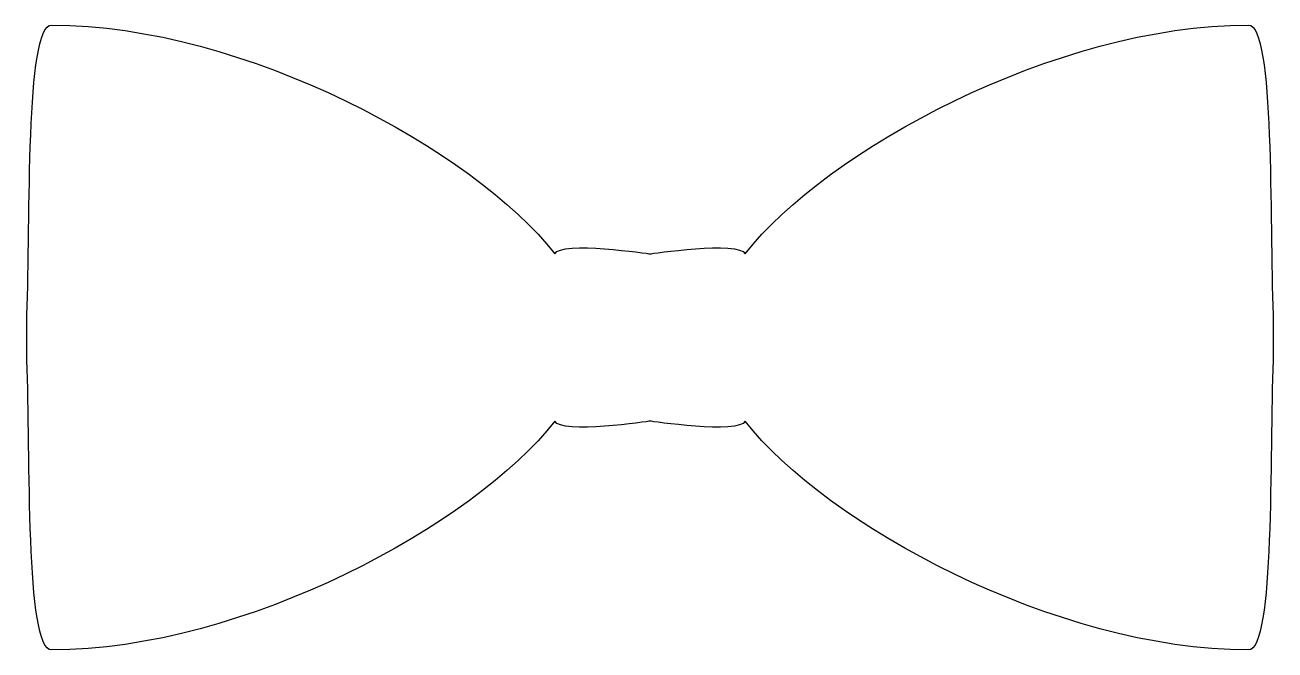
# Model space of a CAD drawing. Header units: centimetres. Extents: x -3.63 to 3.68, y -1.83 to 1.82.
import ezdxf

# ---------------------------------------------------------------- set-up
doc = ezdxf.new("R2010")
doc.units = ezdxf.units.CM
doc.header["$MEASUREMENT"] = 0
doc.layers.add('Camada 1', color=7, linetype='Continuous')

msp = doc.modelspace()

# ---------------------------------------------------------------- linework, layer by layer
at = {"layer": 'Camada 1', "lineweight": 25}
msp.add_open_spline([(0.02363, -0.49117), (0.02363, -0.49117), (0.54758, -0.5692), (0.581, -0.49117), (0.581, -0.49117), (1.04921, -1.09315), (2.3976, -1.82893), (3.52401, -1.82893), (3.52401, -1.82893), (3.68006, -1.82893), (3.64664, -0.68069), (3.66895, -0.13446), (3.66895, -0.13446), (3.66895, -0.13446), (3.66895, 0.13012), (3.66895, 0.13012), (3.66895, 0.13012), (3.64665, 0.67638), (3.68009, 1.82459), (3.52401, 1.82459), (3.52401, 1.82459), (2.3976, 1.82459), (1.0492, 1.08884), (0.581, 0.48683), (0.581, 0.48683), (0.54756, 0.56486), (0.02363, 0.48683), (0.02363, 0.48683), (0.02363, 0.48683), (0.02363, 0.48683), (-0.5003, 0.56486), (-0.53374, 0.48683), (-0.53374, 0.48683), (-1.00195, 1.08881), (-2.35034, 1.82459), (-3.47678, 1.82459), (-3.47678, 1.82459), (-3.63283, 1.82459), (-3.59939, 0.67638), (-3.62169, 0.13012), (-3.62169, 0.13012), (-3.62169, 0.13012), (-3.62169, -0.13446), (-3.62169, -0.13446), (-3.62169, -0.13446), (-3.59939, -0.68069), (-3.63283, -1.82893), (-3.47678, -1.82893), (-3.47678, -1.82893), (-2.35034, -1.82893), (-1.00195, -1.09315), (-0.53374, -0.49117), (-0.53374, -0.49117), (-0.50033, -0.56922), (0.02363, -0.49117), (0.02363, -0.49117)], degree=3, knots=[0, 0, 0, 0, 0.0666667, 0.0666667, 0.0666667, 0.0666667, 0.1333333, 0.1333333, 0.1333333, 0.1333333, 0.2, 0.2, 0.2, 0.2, 0.2666667, 0.2666667, 0.2666667, 0.2666667, 0.3333333, 0.3333333, 0.3333333, 0.3333333, 0.4, 0.4, 0.4, 0.4, 0.4666667, 0.4666667, 0.4666667, 0.4666667, 0.5333333, 0.5333333, 0.5333333, 0.5333333, 0.6, 0.6, 0.6, 0.6, 0.6666667, 0.6666667, 0.6666667, 0.6666667, 0.7333333, 0.7333333, 0.7333333, 0.7333333, 0.8, 0.8, 0.8, 0.8, 0.8666667, 0.8666667, 0.8666667, 0.8666667, 1, 1, 1, 1], dxfattribs=at)

doc.saveas('drawing.dxf')
